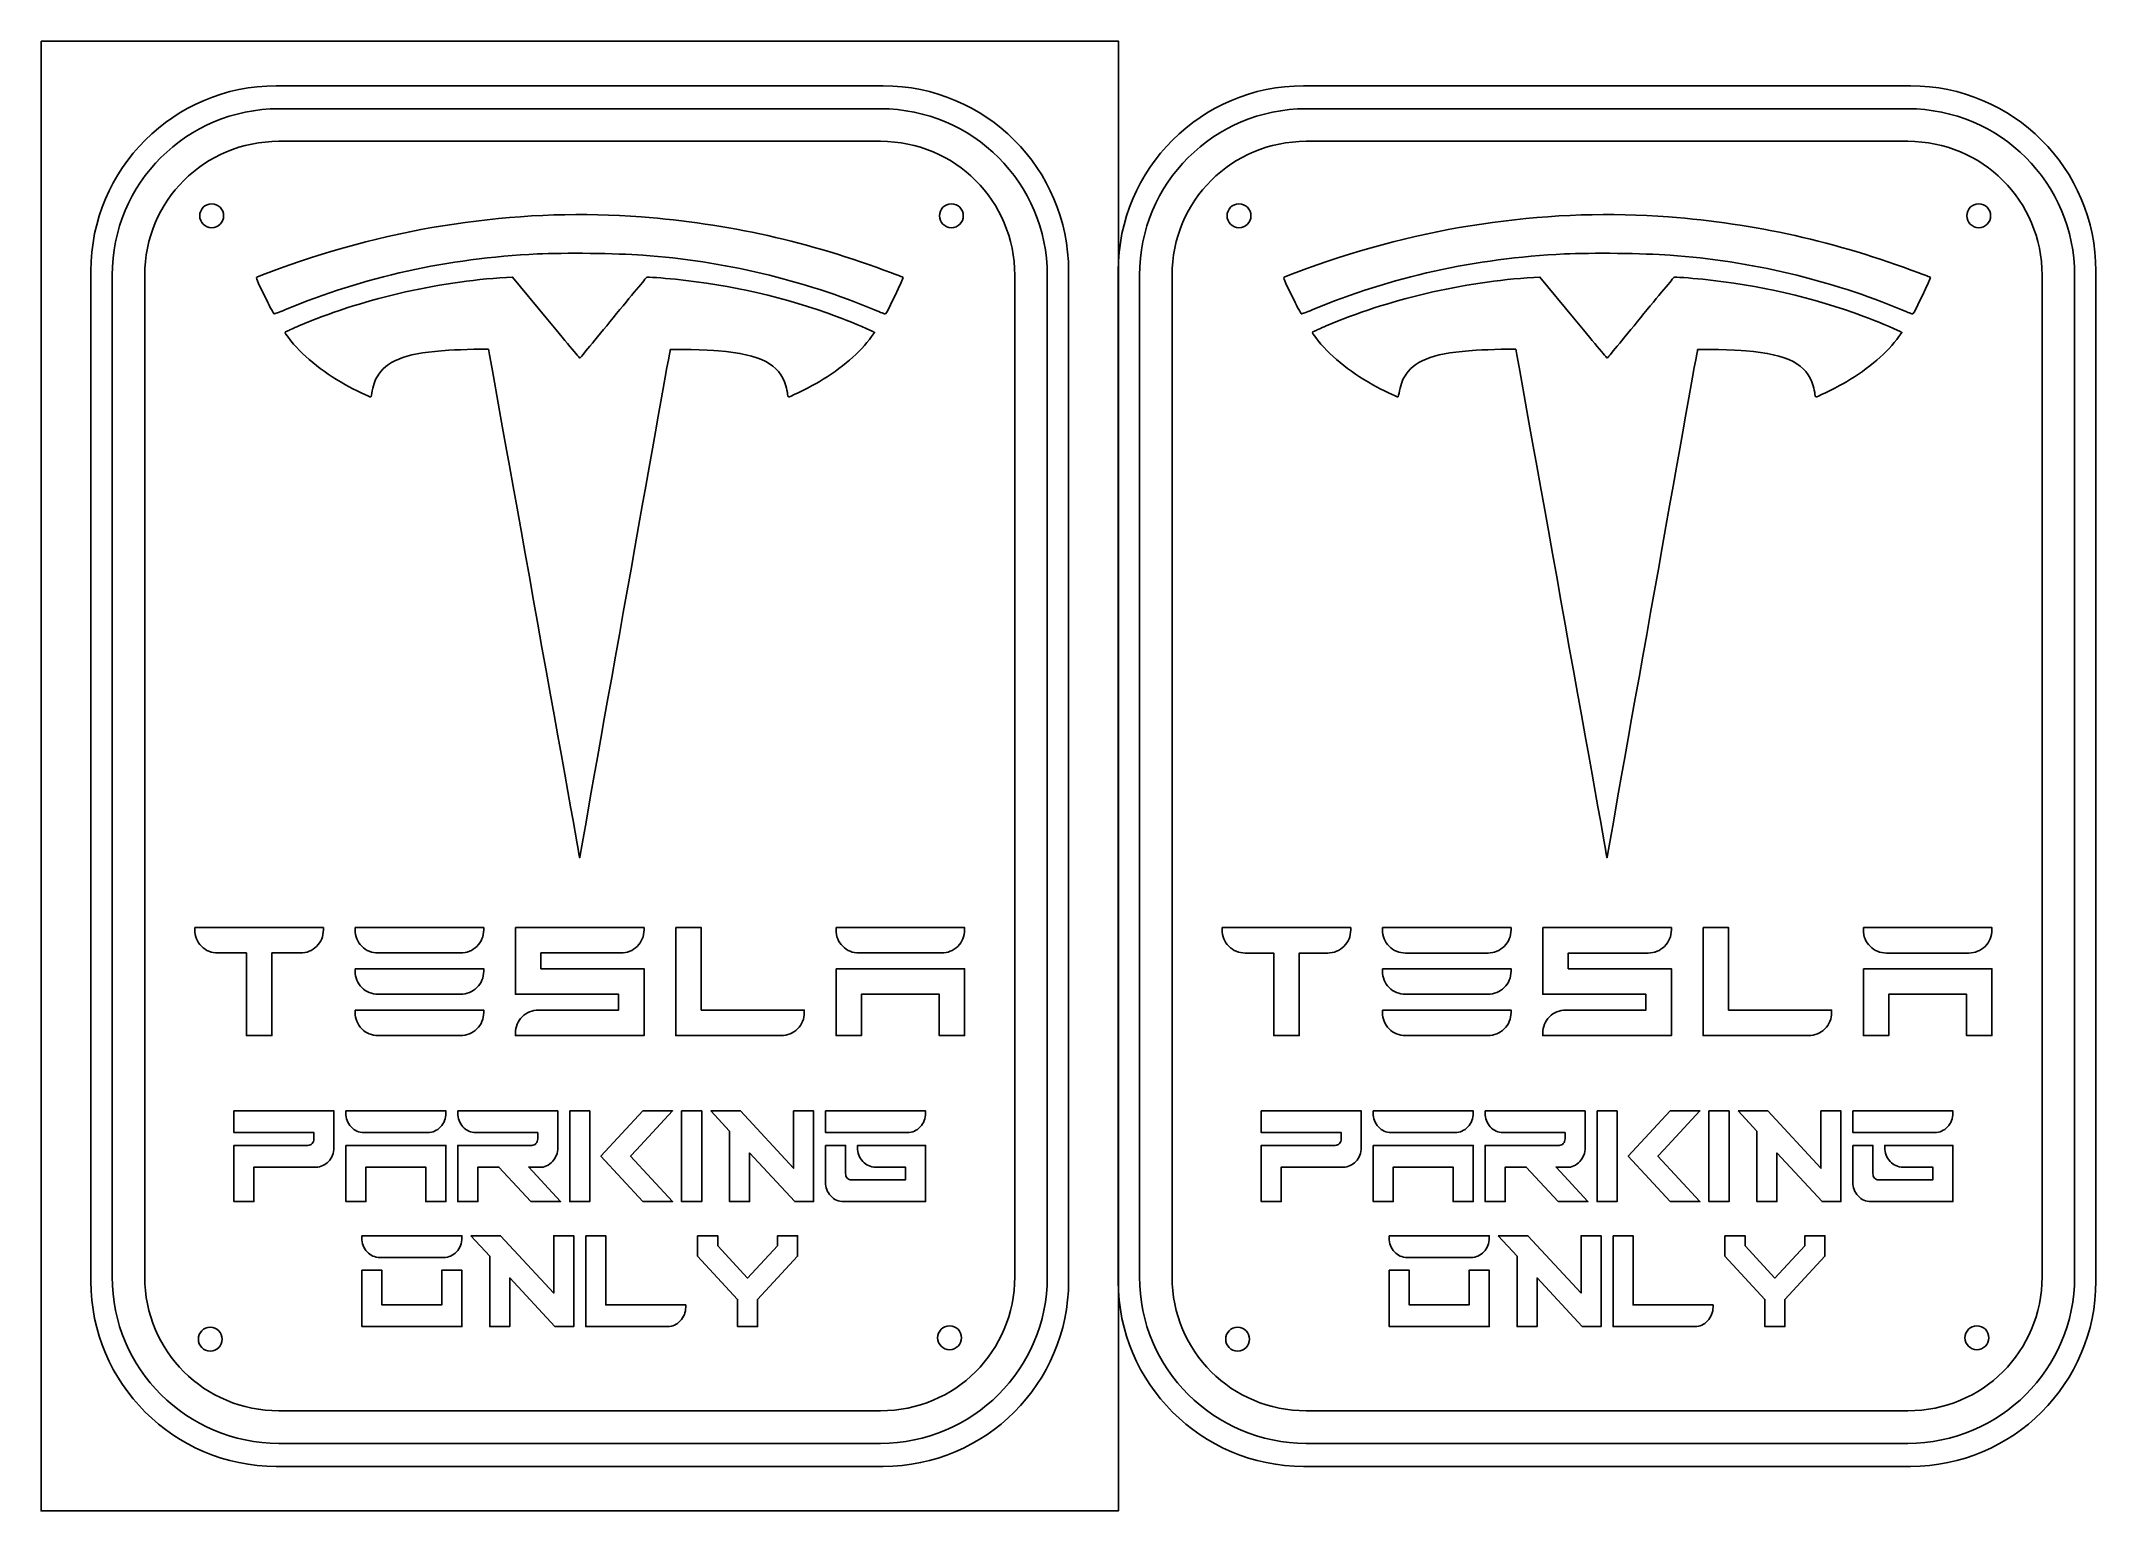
# Model space of a CAD drawing. Extents: x 0 to 349, y 0 to 250.
import ezdxf

# ---------------------------------------------------------------- set-up
doc = ezdxf.new("R2010")
doc.units = 0
doc.layers.add('Ebene_1', color=7, linetype='CONTINUOUS')

msp = doc.modelspace()

# ---------------------------------------------------------------- linework, layer by layer
at = {"layer": 'Ebene_1', "color": 7}
for points in [[(0, 249.59998), (182.95113, 249.59998), (182.95113, 0), (0, 0)], [(40.382318, 232.579882)], [(214.852004, 232.579882)], [(30.994487, 219.94124)], [(156.621923, 219.94124)], [(205.464173, 219.94124)], [(331.091609, 219.94124)], [(141.56365, 203.943037)], [(316.03322, 203.943027)], [(135.004731, 92.05673), (135.004731, 80.728554), (135.413529, 80.728554), (139.325848, 80.728554), (139.325848, 87.735607), (152.522363, 87.735607), (152.522363, 80.728554), (156.843489, 80.728554), (156.843489, 92.05673)], [(309.474401, 92.05614), (309.474401, 80.727964), (309.883199, 80.727964), (313.795518, 80.727964), (313.795518, 87.735017), (326.992033, 87.735017), (326.992033, 80.727964), (331.313159, 80.727964), (331.313159, 92.05614)], [(89.7721, 67.931073), (89.7721, 52.518321), (90.117733, 52.518321), (93.178462, 52.518321), (93.178462, 67.931073)], [(102.194579, 67.931073), (95.060527, 60.22543), (102.194579, 52.518321), (102.337689, 52.518321), (107.245388, 52.518321), (100.108641, 60.226888), (101.103677, 61.317697), (101.122571, 61.317697), (107.245373, 67.931073)], [(108.780469, 67.931073), (108.780469, 52.518321), (109.126101, 52.518321), (112.186823, 52.518321), (112.186823, 67.931073)], [(113.72192, 67.931073), (116.925758, 64.469077), (116.925758, 52.518321), (117.27139, 52.518321), (120.333466, 52.518321), (120.333466, 60.789793), (127.990009, 52.518321), (131.195198, 52.518321), (131.195198, 67.931073), (127.78749, 67.931073), (127.78749, 58.192561), (118.772725, 67.931073)], [(264.24177, 67.930983), (264.24177, 52.518231), (264.587403, 52.518231), (267.648132, 52.518231), (267.648132, 67.930983)], [(276.664249, 67.930983), (269.530197, 60.22534), (276.664249, 52.518231), (276.807359, 52.518231), (281.715058, 52.518231), (274.578311, 60.226798), (275.573347, 61.317607), (275.592241, 61.317607), (281.715043, 67.930983)], [(283.250139, 67.930983), (283.250139, 52.518231), (283.595771, 52.518231), (286.656493, 52.518231), (286.656493, 67.930983)], [(288.19159, 67.930983), (291.395428, 64.468987), (291.395428, 52.518231), (291.74106, 52.518231), (294.803136, 52.518231), (294.803136, 60.789703), (302.459679, 52.518231), (305.664868, 52.518231), (305.664868, 67.930983), (302.25716, 67.930983), (302.25716, 58.192471), (293.242395, 67.930983)], [(51.756714, 62.064346), (51.756714, 52.518321), (52.102347, 52.518321), (55.163076, 52.518321), (55.163076, 58.385063), (65.333546, 58.385063), (65.333546, 52.518321), (68.739901, 52.518321), (68.739901, 62.064346)], [(226.226384, 62.064256), (226.226384, 52.518231), (226.572017, 52.518231), (229.632746, 52.518231), (229.632746, 58.384973), (239.803216, 58.384973), (239.803216, 52.518231), (243.209571, 52.518231), (243.209571, 62.064256)], [(72.991436, 46.718672), (76.195275, 43.258134), (76.195275, 31.307378), (76.540908, 31.307378), (79.60163, 31.307378), (79.60163, 39.578851), (87.259527, 31.307378), (90.463366, 31.307378), (90.463366, 46.718672), (87.057011, 46.718672), (87.057011, 36.981619), (78.042237, 46.718672)], [(111.495565, 46.718672), (111.495565, 43.258134), (118.283981, 35.925812), (118.283981, 31.307378), (118.629613, 31.307378), (121.690339, 31.307378), (121.690339, 35.925812), (128.478753, 43.258134), (128.478753, 46.718672), (125.072395, 46.718672), (125.072395, 45.034339), (119.987835, 39.540933), (114.901926, 45.034339), (114.901926, 46.718672)], [(247.461106, 46.718582), (250.664945, 43.258044), (250.664945, 31.307288), (251.010578, 31.307288), (254.0713, 31.307288), (254.0713, 39.578761), (261.729197, 31.307288), (264.933036, 31.307288), (264.933036, 46.718582), (261.526681, 46.718582), (261.526681, 36.981529), (252.511907, 46.718582)], [(285.965235, 46.718582), (285.965235, 43.258044), (292.753651, 35.925722), (292.753651, 31.307288), (293.099283, 31.307288), (296.160009, 31.307288), (296.160009, 35.925722), (302.948423, 43.258044), (302.948423, 46.718582), (299.542065, 46.718582), (299.542065, 45.034249), (294.457505, 39.540843), (289.371596, 45.034249), (289.371596, 46.718582)], [(54.47181, 40.853403), (54.47181, 31.307378), (54.817443, 31.307378), (71.454997, 31.307378), (71.454997, 40.853403), (68.048635, 40.853403), (68.048635, 34.988127), (57.878165, 34.988127), (57.878165, 40.853403)], [(228.94148, 40.853313), (228.94148, 31.307288), (229.287113, 31.307288), (245.924667, 31.307288), (245.924667, 40.853313), (242.518305, 40.853313), (242.518305, 34.988037), (232.347835, 34.988037), (232.347835, 40.853313)], [(30.758097, 29.167478)], [(156.315579, 29.403869)], [(205.227783, 29.167478)], [(330.785265, 29.403869)]]:
    msp.add_lwpolyline(points, close=True, dxfattribs=at)
for points in [[(143.01615, 242.015352), (39.934974, 242.015352)], [(317.48572, 242.015347), (214.40454, 242.015347)], [(142.568897, 238.107529), (40.382318, 238.107529)], [(317.038583, 238.107529), (214.852004, 238.107529)], [(40.382318, 232.579882), (142.568897, 232.579882)], [(214.852004, 232.579882), (317.038583, 232.579882)], [(8.455749, 210.575183), (8.455749, 39.00644)], [(12.067334, 209.830772), (12.067334, 39.750733)], [(17.602456, 39.750733), (17.602456, 209.830772)], [(79.025506, 209.470815), (80.084612, 209.535995), (85.769448, 202.608821)], [(165.348757, 209.830772), (165.348757, 39.750733)], [(170.883879, 39.750733), (170.883879, 209.830772)], [(174.49538, 39.00644), (174.49538, 210.575183)], [(182.92532, 210.575177), (182.92532, 39.00644)], [(186.53702, 209.830772), (186.53702, 39.750733)], [(192.072142, 39.750733), (192.072142, 209.830772)], [(253.49508, 209.470807), (254.55418, 209.536007), (260.23902, 202.608837)], [(339.818443, 209.830772), (339.818443, 39.750733)], [(345.353565, 39.750733), (345.353565, 209.830772)], [(348.96495, 39.00644), (348.96495, 210.575177)], [(141.16764, 200.336118), (141.5631, 200.134363), (141.05299, 199.433023)], [(315.63721, 200.336127), (316.03267, 200.134377), (315.52256, 199.433037)], [(91.55057, 111.37455), (91.47068, 110.92063), (91.403726, 111.27368)], [(266.02014, 111.37457), (265.94024, 110.92064), (265.8733, 111.27368)], [(26.107967, 99.063783), (26.107967, 98.654985)], [(47.946798, 98.654985), (47.946798, 99.063783), (26.107967, 99.063783)], [(53.331363, 99.063783), (53.331363, 98.654985)], [(75.170194, 98.654908), (75.170194, 99.063706), (53.331363, 99.063783)], [(80.556353, 99.063783), (80.556353, 87.735607), (98.073985, 87.735607), (98.073985, 85.049676), (84.468673, 85.049676)], [(102.395103, 98.654985), (102.395103, 99.063783), (80.556353, 99.063783)], [(107.779741, 99.063783), (107.779741, 80.728554), (108.188539, 80.728554), (125.706171, 80.728554)], [(129.618498, 84.640878), (129.618498, 85.049676), (112.100866, 85.049676), (112.100866, 99.063783), (107.779741, 99.063783)], [(135.004731, 99.063783), (135.004731, 98.654985)], [(156.843611, 98.654908), (156.843611, 99.063706), (135.004731, 99.063783)], [(200.577637, 99.063193), (200.577637, 98.654395)], [(222.416468, 98.654395), (222.416468, 99.063193), (200.577637, 99.063193)], [(227.801033, 99.063193), (227.801033, 98.654395)], [(249.639864, 98.654318), (249.639864, 99.063116), (227.801033, 99.063193)], [(255.026023, 99.063193), (255.026023, 87.735017), (272.543655, 87.735017), (272.543655, 85.049086), (258.938343, 85.049086)], [(276.864773, 98.654395), (276.864773, 99.063193), (255.026023, 99.063193)], [(282.249411, 99.063193), (282.249411, 80.727964), (282.658209, 80.727964), (300.175841, 80.727964)], [(304.088168, 84.640288), (304.088168, 85.049086), (286.570536, 85.049086), (286.570536, 99.063193), (282.249411, 99.063193)], [(309.474401, 99.063193), (309.474401, 98.654395)], [(331.313281, 98.654318), (331.313281, 99.063116), (309.474401, 99.063193)], [(27.236953, 95.87963), (27.238588, 95.877995), (27.240223, 95.876359)], [(30.020368, 94.742584), (34.866865, 94.742584), (34.866865, 80.728554), (35.275663, 80.728554), (39.187982, 80.728554), (39.187982, 94.74266), (44.034479, 94.74266)], [(54.460348, 95.87963), (54.461984, 95.877995), (54.463619, 95.876359)], [(57.243764, 94.742584), (71.257866, 94.742584)], [(80.556353, 81.137352), (80.556353, 80.728554), (80.965151, 80.728554), (102.395103, 80.728554), (102.395103, 92.05673), (84.877471, 92.05673), (84.877471, 94.74266), (98.482783, 94.74266)], [(136.132122, 95.87963), (136.135393, 95.877995), (136.137028, 95.876359)], [(138.917173, 94.742584), (152.931284, 94.742584)], [(201.706623, 95.87904), (201.708258, 95.877405), (201.709893, 95.875769)], [(204.490038, 94.741994), (209.336535, 94.741994), (209.336535, 80.727964), (209.745333, 80.727964), (213.657652, 80.727964), (213.657652, 94.74207), (218.504149, 94.74207)], [(228.930018, 95.87904), (228.931654, 95.877405), (228.933289, 95.875769)], [(231.713434, 94.741994), (245.727536, 94.741994)], [(255.026023, 81.136762), (255.026023, 80.727964), (255.434821, 80.727964), (276.864773, 80.727964), (276.864773, 92.05614), (259.347141, 92.05614), (259.347141, 94.74207), (272.952453, 94.74207)], [(310.601792, 95.87904), (310.605063, 95.877405), (310.606698, 95.875769)], [(313.386843, 94.741994), (327.400954, 94.741994)], [(53.331363, 92.05673), (53.331363, 91.647932)], [(75.170194, 91.647899), (75.170194, 92.056697), (53.331363, 92.05673)], [(227.801033, 92.05614), (227.801033, 91.647342)], [(249.639864, 91.647309), (249.639864, 92.056107), (227.801033, 92.05614)], [(54.460348, 88.872577), (54.461984, 88.870942), (54.463619, 88.867753)], [(57.243764, 87.735574), (71.257866, 87.735574)], [(228.930018, 88.871987), (228.931654, 88.870352), (228.933289, 88.867163)], [(231.713434, 87.734984), (245.727536, 87.734984)], [(53.331363, 85.049676), (53.331363, 84.640878)], [(75.170194, 84.640845), (75.170194, 85.049643), (53.331363, 85.049676)], [(227.801033, 85.049086), (227.801033, 84.640288)], [(249.639864, 84.640255), (249.639864, 85.049053), (227.801033, 85.049086)], [(54.460348, 81.865523), (54.461984, 81.863888), (54.463619, 81.8607)], [(57.243764, 80.72852), (71.257866, 80.72852)], [(228.930018, 81.864933), (228.931654, 81.863298), (228.933289, 81.86011)], [(231.713434, 80.72793), (245.727536, 80.72793)], [(32.748345, 67.931073), (32.748345, 64.250324), (46.325171, 64.250324), (46.325171, 63.158064)], [(49.732883, 61.691018), (49.732883, 67.931073), (32.748345, 67.931073)], [(68.740073, 67.557781), (68.740073, 67.931109), (51.756714, 67.931073)], [(51.756714, 67.931073), (51.756714, 67.557753)], [(70.763739, 67.931073), (70.763739, 67.557753)], [(87.748478, 61.691011), (87.748478, 67.931066), (70.763739, 67.931073)], [(133.219031, 67.931073), (133.219031, 64.250324), (133.564663, 64.250324), (147.141491, 64.250324)], [(150.202218, 67.557753), (150.202218, 67.931073), (133.219031, 67.931073)], [(207.218015, 67.930983), (207.218015, 64.250234), (220.794841, 64.250234), (220.794841, 63.157974)], [(224.202553, 61.690928), (224.202553, 67.930983), (207.218015, 67.930983)], [(243.209743, 67.557691), (243.209743, 67.931019), (226.226384, 67.930983)], [(226.226384, 67.930983), (226.226384, 67.557663)], [(245.233409, 67.930983), (245.233409, 67.557663)], [(262.218148, 61.690921), (262.218148, 67.930976), (245.233409, 67.930983)], [(307.688701, 67.930983), (307.688701, 64.250234), (308.034333, 64.250234), (321.611161, 64.250234)], [(324.671888, 67.557663), (324.671888, 67.930983), (307.688701, 67.930983)], [(52.639698, 65.211343), (52.641134, 65.209906), (52.642571, 65.20847)], [(54.817623, 64.25036), (65.679351, 64.25036)], [(71.646715, 65.211343), (71.649589, 65.209906), (71.651026, 65.20847)], [(73.82607, 64.25036), (84.34218, 64.25036), (84.34218, 63.158093)], [(227.109368, 65.211253), (227.110804, 65.209816), (227.112241, 65.20838)], [(229.287293, 64.25027), (240.149021, 64.25027)], [(246.116385, 65.211253), (246.119259, 65.209816), (246.120696, 65.20838)], [(248.29574, 64.25027), (258.81185, 64.25027), (258.81185, 63.158003)], [(45.313934, 62.064346), (32.748345, 62.064346), (32.748345, 52.518321), (33.093978, 52.518321), (36.154707, 52.518321), (36.154707, 58.385063), (46.670803, 58.385063)], [(83.329579, 62.064375), (70.763998, 62.064375), (70.763998, 52.518357), (71.10963, 52.518357), (74.171703, 52.518357), (74.171703, 58.385091), (77.754926, 58.385091), (83.186469, 52.518357), (88.237278, 52.518357), (82.805734, 58.385091), (84.687806, 58.385091), (84.643192, 58.387965)], [(136.625464, 57.29143), (136.625464, 62.064447), (133.219031, 62.064346)], [(133.219031, 62.064346), (133.219031, 55.825742)], [(136.279788, 52.518364), (150.202247, 52.518364), (150.202247, 62.064382), (138.649253, 62.064382), (138.649253, 61.691061)], [(139.532232, 59.346117), (139.534962, 59.343244), (139.536327, 59.341807)], [(219.783604, 62.064256), (207.218015, 62.064256), (207.218015, 52.518231), (207.563648, 52.518231), (210.624377, 52.518231), (210.624377, 58.384973), (221.140473, 58.384973)], [(257.799249, 62.064285), (245.233668, 62.064285), (245.233668, 52.518267), (245.5793, 52.518267), (248.641373, 52.518267), (248.641373, 58.385001), (252.224596, 58.385001), (257.656139, 52.518267), (262.706948, 52.518267), (257.275404, 58.385001), (259.157476, 58.385001), (259.112862, 58.387875)], [(311.095134, 57.29134), (311.095134, 62.064357), (307.688701, 62.064256)], [(307.688701, 62.064256), (307.688701, 55.825652)], [(310.749458, 52.518274), (324.671917, 52.518274), (324.671917, 62.064292), (313.118923, 62.064292), (313.118923, 61.690971)], [(314.001902, 59.346027), (314.004632, 59.343154), (314.005997, 59.341717)], [(141.711374, 58.385163), (146.795934, 58.385163), (146.795934, 56.19917), (137.638056, 56.19917)], [(316.181044, 58.385073), (321.265604, 58.385073), (321.265604, 56.19908), (312.107726, 56.19908)], [(134.102011, 53.47934), (134.103376, 53.477903), (134.104741, 53.476466)], [(308.571681, 53.47925), (308.573046, 53.477813), (308.574411, 53.476376)], [(71.45517, 46.345402), (71.45517, 46.718723), (54.47181, 46.718672)], [(54.47181, 46.718672), (54.47181, 46.345352)], [(92.487197, 46.718672), (92.487197, 31.307378), (92.832829, 31.307378), (106.411012, 31.307378)], [(109.471734, 34.614799), (109.471734, 34.988127), (95.894909, 34.988127), (95.894909, 46.718672), (92.487197, 46.718672)], [(245.92484, 46.345312), (245.92484, 46.718633), (228.94148, 46.718582)], [(228.94148, 46.718582), (228.94148, 46.345262)], [(266.956867, 46.718582), (266.956867, 31.307288), (267.302499, 31.307288), (280.880682, 31.307288)], [(283.941404, 34.614709), (283.941404, 34.988037), (270.364579, 34.988037), (270.364579, 46.718582), (266.956867, 46.718582)], [(55.354787, 44.000408), (55.356224, 43.998971), (55.35766, 43.997534)], [(57.532705, 43.039432), (68.394441, 43.039432)], [(229.824457, 44.000318), (229.825894, 43.998881), (229.82733, 43.997444)], [(232.002375, 43.039342), (242.864111, 43.039342)], [(142.568897, 17.001629), (40.382318, 17.001629)], [(317.038583, 17.001629), (214.852004, 17.001629)], [(40.382318, 11.473973), (142.568897, 11.473973)], [(214.852004, 11.473973), (317.038583, 11.473973)], [(39.934974, 7.56627), (143.01615, 7.56627)], [(214.40454, 7.56627), (317.48572, 7.56627)]]:
    msp.add_lwpolyline(points, dxfattribs=at)
for points in [[(39.934974, 242.015352), (22.586142, 242.015352), (8.455749, 227.906961), (8.455749, 210.575183)], [(174.49538, 210.575183), (174.49538, 227.906961), (160.36499, 242.015352), (143.01615, 242.015352)], [(214.40454, 242.015347), (197.05571, 242.015347), (182.92532, 227.906957), (182.92532, 210.575177)], [(348.96495, 210.575177), (348.96495, 227.906957), (334.83456, 242.015347), (317.48572, 242.015347)], [(40.382318, 238.107529), (24.744076, 238.107529), (12.067334, 225.447896), (12.067334, 209.830772)], [(170.883879, 209.830772), (170.883879, 225.447896), (158.207141, 238.107529), (142.568897, 238.107529)], [(214.852004, 238.107529), (199.213762, 238.107529), (186.53702, 225.447896), (186.53702, 209.830772)], [(345.353565, 209.830772), (345.353565, 225.447896), (332.676827, 238.107529), (317.038583, 238.107529)], [(17.602456, 209.830772), (17.602456, 222.48119), (27.714784, 232.579882), (40.382318, 232.579882)], [(142.568897, 232.579882), (155.236426, 232.579882), (165.348757, 222.48119), (165.348757, 209.830772)], [(192.072142, 209.830772), (192.072142, 222.48119), (202.18447, 232.579882), (214.852004, 232.579882)], [(317.038583, 232.579882), (329.706112, 232.579882), (339.818443, 222.48119), (339.818443, 209.830772)], [(26.941989, 219.94124), (26.941989, 221.060306), (27.849171, 221.967489), (28.968238, 221.96749)], [(28.968238, 217.91499), (27.849171, 217.914991), (26.941989, 218.822174), (26.941989, 219.94124)], [(28.968238, 221.96749), (29.505632, 221.96749), (30.021017, 221.75401), (30.401013, 221.374015)], [(30.401013, 221.374015), (30.781008, 220.994019), (30.994487, 220.478635), (30.994487, 219.94124)], [(30.994487, 219.94124), (30.994487, 219.403845), (30.781008, 218.888461), (30.401013, 218.508465)], [(42.259132, 211.615649), (61.638188, 218.426333), (82.334497, 221.248686), (101.92254, 219.751935)], [(152.569429, 219.94124), (152.569428, 221.060306), (153.47661, 221.967488), (154.595676, 221.96749)], [(154.595676, 217.91499), (153.47661, 217.914992), (152.569428, 218.822174), (152.569429, 219.94124)], [(154.595676, 221.96749), (155.714741, 221.967488), (156.621923, 221.060306), (156.621923, 219.94124)], [(156.621923, 219.94124), (156.621923, 218.822174), (155.714741, 217.914992), (154.595676, 217.91499)], [(201.411675, 219.94124), (201.411675, 221.060306), (202.318857, 221.967489), (203.437924, 221.96749)], [(203.437924, 217.91499), (202.318857, 217.914991), (201.411675, 218.822174), (201.411675, 219.94124)], [(203.437924, 221.96749), (203.975318, 221.96749), (204.490703, 221.75401), (204.870699, 221.374015)], [(204.870699, 221.374015), (205.250694, 220.994019), (205.464173, 220.478635), (205.464173, 219.94124)], [(205.464173, 219.94124), (205.464173, 219.403845), (205.250694, 218.888461), (204.870699, 218.508465)], [(216.7287, 211.615647), (236.10776, 218.426327), (256.80407, 221.248677), (276.39211, 219.751927)], [(327.039115, 219.94124), (327.039114, 221.060306), (327.946296, 221.967488), (329.065362, 221.96749)], [(329.065362, 217.91499), (327.946296, 217.914992), (327.039114, 218.822174), (327.039115, 219.94124)], [(329.065362, 221.96749), (330.184427, 221.967488), (331.091609, 221.060306), (331.091609, 219.94124)], [(331.091609, 219.94124), (331.091609, 218.822174), (330.184427, 217.914992), (329.065362, 217.91499)], [(30.401013, 218.508465), (30.021017, 218.12847), (29.505632, 217.91499), (28.968238, 217.91499)], [(101.92254, 219.751935), (116.57321, 218.632453), (130.38077, 215.542054), (144.43593, 210.236606)], [(204.870699, 218.508465), (204.490703, 218.12847), (203.975318, 217.91499), (203.437924, 217.91499)], [(276.39211, 219.751927), (291.04278, 218.632447), (304.85034, 215.542047), (318.9055, 210.236597)], [(84.260209, 213.452201), (68.966037, 212.698116), (54.895116, 209.581258), (41.372138, 203.952047)], [(102.17471, 213.24737), (97.787637, 213.565589), (88.67353, 213.6698), (84.260209, 213.452201)], [(141.56365, 203.943037), (129.5166, 209.02381), (115.82974, 212.256883), (102.17471, 213.24737)], [(258.72978, 213.452197), (243.43561, 212.698107), (229.36469, 209.581247), (215.84171, 203.952037)], [(276.64428, 213.247367), (272.25721, 213.565587), (263.1431, 213.669797), (258.72978, 213.452197)], [(316.03322, 203.943027), (303.98617, 209.023807), (290.29931, 212.256877), (276.64428, 213.247367)], [(38.253076, 205.701089), (37.051897, 208.124704), (36.492123, 209.383714), (36.577691, 209.46928)], [(36.577691, 209.46928), (36.665261, 209.55679), (40.191955, 210.889152), (42.259132, 211.615649)], [(43.77215, 201.223649), (53.94224, 205.648079), (67.161841, 208.740671), (79.025506, 209.470815)], [(97.17036, 202.629722), (100.22967, 206.357853), (102.77946, 209.437028), (102.83655, 209.472328)], [(102.83655, 209.472328), (102.9557, 209.545948), (105.50001, 209.381848), (107.72245, 209.157207)], [(146.37853, 209.478453), (146.49341, 209.363565), (143.68305, 203.496785), (143.39829, 203.257061)], [(144.43593, 210.236606), (145.48238, 209.841601), (146.35654, 209.500433), (146.37853, 209.478453)], [(212.72265, 205.701077), (211.52147, 208.124697), (210.96169, 209.383707), (211.04726, 209.469277)], [(211.04726, 209.469277), (211.13486, 209.556777), (214.66153, 210.889147), (216.7287, 211.615647)], [(218.24172, 201.223647), (228.41181, 205.648067), (241.63141, 208.740667), (253.49508, 209.470807)], [(271.63993, 202.629737), (274.69924, 206.357867), (277.24903, 209.437037), (277.30612, 209.472347)], [(277.30612, 209.472347), (277.42527, 209.545947), (279.96958, 209.381847), (282.19202, 209.157217)], [(320.8481, 209.478447), (320.96298, 209.363557), (318.15262, 203.496777), (317.86786, 203.257057)], [(318.9055, 210.236597), (319.95195, 209.841597), (320.82611, 209.500427), (320.8481, 209.478447)], [(107.72245, 209.157207), (117.09481, 208.209819), (126.5079, 206.041054), (135.05766, 202.859194)], [(282.19202, 209.157217), (291.56438, 208.209837), (300.97747, 206.041067), (309.52723, 202.859207)], [(39.549284, 203.29637), (39.478404, 203.32361), (38.895085, 204.405696), (38.253076, 205.701089)], [(41.372138, 203.952047), (40.440456, 203.564221), (39.620179, 203.26917), (39.549284, 203.29637)], [(85.769448, 202.608821), (88.896096, 198.798888), (91.48887, 195.719843), (91.531142, 195.766488)], [(91.531142, 195.766488), (91.573382, 195.813058), (94.111078, 198.901592), (97.17036, 202.629722)], [(135.05766, 202.859194), (137.07543, 202.108255), (140.32114, 200.767959), (141.16764, 200.336118)], [(143.39829, 203.257061), (143.36009, 203.224891), (142.53449, 203.533583), (141.56365, 203.943037)], [(214.01885, 203.296367), (213.94795, 203.323567), (213.36466, 204.405687), (212.72265, 205.701077)], [(215.84171, 203.952037), (214.91003, 203.564217), (214.08975, 203.269167), (214.01885, 203.296367)], [(260.23902, 202.608837), (263.36567, 198.798897), (265.95844, 195.719857), (266.00071, 195.766507)], [(266.00071, 195.766507), (266.04291, 195.813107), (268.58065, 198.901607), (271.63993, 202.629737)], [(309.52723, 202.859207), (311.545, 202.108267), (314.79071, 200.767967), (315.63721, 200.336127)], [(317.86786, 203.257057), (317.82966, 203.224857), (317.00406, 203.533577), (316.03322, 203.943027)], [(41.40176, 200.129102), (41.40176, 200.172752), (41.571975, 200.278912), (41.780005, 200.365005)], [(41.999472, 199.256523), (41.670725, 199.692797), (41.40176, 200.085466), (41.40176, 200.129102)], [(41.780005, 200.365005), (41.988042, 200.451105), (42.884519, 200.837485), (43.77215, 201.223649)], [(51.716353, 191.211153), (47.526509, 193.563394), (44.237149, 196.286909), (41.999472, 199.256523)], [(141.05299, 199.433023), (139.07056, 196.707441), (135.96273, 194.028971), (132.114, 191.728983)], [(215.87133, 200.129097), (215.87133, 200.172797), (216.04155, 200.278907), (216.24958, 200.364997)], [(216.46904, 199.256517), (216.14029, 199.692787), (215.87133, 200.085457), (215.87133, 200.129097)], [(216.24958, 200.364997), (216.45761, 200.451097), (217.35409, 200.837477), (218.24172, 201.223647)], [(226.18592, 191.211147), (221.99608, 193.563387), (218.70672, 196.286897), (216.46904, 199.256517)], [(315.52256, 199.433037), (313.54013, 196.707457), (310.4323, 194.028987), (306.58357, 191.728997)], [(69.241321, 197.103886), (62.513727, 196.702688), (59.053538, 195.524568), (57.381139, 193.065757)], [(75.99947, 197.274774), (75.99947, 197.352424), (71.501982, 197.238784), (69.241321, 197.103886)], [(91.403726, 111.27368), (91.226765, 112.20698), (75.99947, 197.220096), (75.99947, 197.274774)], [(106.85517, 197.228757), (106.81327, 197.182767), (94.210343, 126.48461), (91.55057, 111.37455)], [(115.03537, 197.014558), (113.46563, 197.147762), (106.93719, 197.318716), (106.85517, 197.228757)], [(126.466, 191.05739), (125.39855, 194.759065), (122.24461, 196.402766), (115.03537, 197.014558)], [(243.71089, 197.103877), (236.9833, 196.702677), (233.52311, 195.524557), (231.85071, 193.065747)], [(250.46904, 197.274767), (250.46904, 197.352467), (245.97155, 197.238767), (243.71089, 197.103877)], [(265.8733, 111.27368), (265.69633, 112.20698), (250.46904, 197.220087), (250.46904, 197.274767)], [(281.32474, 197.228767), (281.28284, 197.182767), (268.67991, 126.48462), (266.02014, 111.37457)], [(289.50494, 197.014567), (287.9352, 197.147777), (281.40676, 197.318727), (281.32474, 197.228767)], [(300.93557, 191.057407), (299.86812, 194.759077), (296.71418, 196.402777), (289.50494, 197.014567)], [(57.381139, 193.065757), (56.764532, 192.159212), (56.50712, 191.51282), (56.238001, 190.195588)], [(231.85071, 193.065747), (231.2341, 192.159207), (230.97669, 191.512817), (230.70757, 190.195577)], [(55.994904, 189.178165), (55.913014, 189.096275), (53.117156, 190.424719), (51.716353, 191.211153)], [(56.238001, 190.195588), (56.128671, 189.660367), (56.019268, 189.202533), (55.994904, 189.178165)], [(126.78466, 189.669535), (126.74486, 189.962791), (126.60156, 190.587327), (126.466, 191.05739)], [(127.07383, 189.199247), (126.87668, 189.142007), (126.85025, 189.184997), (126.78466, 189.669535)], [(132.114, 191.728983), (131.05551, 191.09643), (127.55159, 189.337776), (127.07383, 189.199247)], [(230.46447, 189.178157), (230.38257, 189.096257), (227.58673, 190.424707), (226.18592, 191.211147)], [(230.70757, 190.195577), (230.59824, 189.660357), (230.48884, 189.202527), (230.46447, 189.178157)], [(301.25423, 189.669547), (301.21443, 189.962807), (301.07113, 190.587337), (300.93557, 191.057407)], [(301.5434, 189.199257), (301.34625, 189.142057), (301.31982, 189.184957), (301.25423, 189.669547)], [(306.58357, 191.728997), (305.52508, 191.096447), (302.02116, 189.337787), (301.5434, 189.199257)], [(26.107967, 98.654985), (26.107967, 97.592724), (26.495516, 96.641105), (27.236953, 95.87963)], [(46.782689, 95.871645), (47.547321, 96.616157), (47.946798, 97.573714), (47.946798, 98.654985)], [(53.331363, 98.654985), (53.331363, 97.592724), (53.718912, 96.641105), (54.460348, 95.87963)], [(74.007671, 95.871568), (74.772311, 96.61608), (75.170194, 97.573637), (75.170194, 98.654908)], [(101.230993, 95.871645), (101.995625, 96.616158), (102.395103, 97.573715), (102.395103, 98.654985)], [(135.004731, 98.654985), (135.004731, 97.592724), (135.390685, 96.641105), (136.132122, 95.87963)], [(155.679494, 95.871568), (156.444126, 96.616081), (156.843611, 97.573638), (156.843611, 98.654908)], [(200.577637, 98.654395), (200.577637, 97.592134), (200.965186, 96.640515), (201.706623, 95.87904)], [(221.252359, 95.871055), (222.016991, 96.615567), (222.416468, 97.573124), (222.416468, 98.654395)], [(227.801033, 98.654395), (227.801033, 97.592134), (228.188582, 96.640515), (228.930018, 95.87904)], [(248.477341, 95.870978), (249.241981, 96.61549), (249.639864, 97.573047), (249.639864, 98.654318)], [(275.700663, 95.871055), (276.465295, 96.615568), (276.864773, 97.573125), (276.864773, 98.654395)], [(309.474401, 98.654395), (309.474401, 97.592134), (309.860355, 96.640515), (310.601792, 95.87904)], [(330.149164, 95.870978), (330.913796, 96.615491), (331.313281, 97.573048), (331.313281, 98.654318)], [(27.240223, 95.876359), (27.985707, 95.130879), (28.941624, 94.742584), (30.020368, 94.742584)], [(44.034479, 94.74266), (45.080323, 94.74266), (46.022496, 95.131459), (46.782689, 95.871645)], [(54.463619, 95.876359), (55.209095, 95.130879), (56.165012, 94.742584), (57.243764, 94.742584)], [(71.257866, 94.742584), (72.303711, 94.742584), (73.247486, 95.131382), (74.007671, 95.871568)], [(98.482783, 94.74266), (99.528627, 94.74266), (100.4708, 95.131459), (101.230993, 95.871645)], [(136.137028, 95.876359), (136.882512, 95.13088), (137.838429, 94.742584), (138.917173, 94.742584)], [(152.931284, 94.742584), (153.977128, 94.742584), (154.919301, 95.131382), (155.679494, 95.871568)], [(201.709893, 95.875769), (202.455377, 95.130289), (203.411294, 94.741994), (204.490038, 94.741994)], [(218.504149, 94.74207), (219.549993, 94.74207), (220.492166, 95.130869), (221.252359, 95.871055)], [(228.933289, 95.875769), (229.678765, 95.130289), (230.634682, 94.741994), (231.713434, 94.741994)], [(245.727536, 94.741994), (246.773381, 94.741994), (247.717156, 95.130792), (248.477341, 95.870978)], [(272.952453, 94.74207), (273.998297, 94.74207), (274.94047, 95.130869), (275.700663, 95.871055)], [(310.606698, 95.875769), (311.352182, 95.13029), (312.308099, 94.741994), (313.386843, 94.741994)], [(327.400954, 94.741994), (328.446798, 94.741994), (329.388971, 95.130792), (330.149164, 95.870978)], [(53.331363, 91.647932), (53.331363, 90.58567), (53.718912, 89.634052), (54.460348, 88.872577)], [(74.007671, 88.86456), (74.772311, 89.609072), (75.170194, 90.566629), (75.170194, 91.647899)], [(227.801033, 91.647342), (227.801033, 90.58508), (228.188582, 89.633462), (228.930018, 88.871987)], [(248.477341, 88.86397), (249.241981, 89.608482), (249.639864, 90.566039), (249.639864, 91.647309)], [(54.463619, 88.867753), (55.209095, 88.122273), (56.165012, 87.735574), (57.243764, 87.735574)], [(71.257866, 87.735574), (72.303711, 87.735574), (73.247486, 88.124373), (74.007671, 88.86456)], [(228.933289, 88.867163), (229.678765, 88.121683), (230.634682, 87.734984), (231.713434, 87.734984)], [(245.727536, 87.734984), (246.773381, 87.734984), (247.717156, 88.123783), (248.477341, 88.86397)], [(53.331363, 84.640878), (53.331363, 83.578618), (53.718912, 82.626999), (54.460348, 81.865523)], [(74.007671, 81.857505), (74.772311, 82.602017), (75.170194, 83.559574), (75.170194, 84.640845)], [(81.688527, 83.890351), (80.944351, 83.146172), (80.556353, 82.199613), (80.556353, 81.137352)], [(84.468673, 85.049676), (83.403844, 85.049676), (82.449137, 84.650961), (81.688527, 83.890351)], [(128.455975, 81.857539), (129.220607, 82.602051), (129.618498, 83.559608), (129.618498, 84.640878)], [(227.801033, 84.640288), (227.801033, 83.578028), (228.188582, 82.626409), (228.930018, 81.864933)], [(248.477341, 81.856915), (249.241981, 82.601427), (249.639864, 83.558984), (249.639864, 84.640255)], [(256.158197, 83.889761), (255.414021, 83.145582), (255.026023, 82.199023), (255.026023, 81.136762)], [(258.938343, 85.049086), (257.873514, 85.049086), (256.918807, 84.650371), (256.158197, 83.889761)], [(302.925645, 81.856949), (303.690277, 82.601461), (304.088168, 83.559018), (304.088168, 84.640288)], [(54.463619, 81.8607), (55.209095, 81.115219), (56.165012, 80.72852), (57.243764, 80.72852)], [(71.257866, 80.72852), (72.303711, 80.72852), (73.247486, 81.117319), (74.007671, 81.857505)], [(125.706171, 80.728554), (126.752015, 80.728554), (127.695791, 81.117353), (128.455975, 81.857539)], [(228.933289, 81.86011), (229.678765, 81.114629), (230.634682, 80.72793), (231.713434, 80.72793)], [(245.727536, 80.72793), (246.773381, 80.72793), (247.717156, 81.116729), (248.477341, 81.856915)], [(300.175841, 80.727964), (301.221685, 80.727964), (302.165461, 81.116763), (302.925645, 81.856949)], [(51.756714, 67.557753), (51.756714, 66.661248), (52.060376, 65.853993), (52.639698, 65.211343)], [(67.830099, 65.204094), (68.427739, 65.832627), (68.740073, 66.645314), (68.740073, 67.557781)], [(70.763739, 67.557753), (70.763739, 66.661248), (71.067401, 65.853993), (71.646715, 65.211343)], [(149.292235, 65.204058), (149.889875, 65.832599), (150.202218, 66.645278), (150.202218, 67.557753)], [(226.226384, 67.557663), (226.226384, 66.661158), (226.530046, 65.853903), (227.109368, 65.211253)], [(242.299769, 65.204004), (242.897409, 65.832537), (243.209743, 66.645224), (243.209743, 67.557691)], [(245.233409, 67.557663), (245.233409, 66.661158), (245.537071, 65.853903), (246.116385, 65.211253)], [(323.761905, 65.203968), (324.359545, 65.832509), (324.671888, 66.645188), (324.671888, 67.557663)], [(46.325171, 63.158064), (46.325171, 62.835435), (46.233155, 62.599779), (46.025452, 62.373497)], [(52.642571, 65.20847), (53.225305, 64.579053), (53.974971, 64.25036), (54.817623, 64.25036)], [(65.679351, 64.25036), (66.496758, 64.25036), (67.236215, 64.579505), (67.830099, 65.204094)], [(71.651026, 65.20847), (72.233752, 64.579053), (72.983419, 64.250368), (73.82607, 64.25036)], [(84.34218, 63.158093), (84.34218, 62.835471), (84.248807, 62.599815), (84.041097, 62.373533)], [(147.141491, 64.250324), (147.958893, 64.250324), (148.698351, 64.579484), (149.292235, 65.204058)], [(220.794841, 63.157974), (220.794841, 62.835345), (220.702825, 62.599689), (220.495122, 62.373407)], [(227.112241, 65.20838), (227.694975, 64.578963), (228.444641, 64.25027), (229.287293, 64.25027)], [(240.149021, 64.25027), (240.966428, 64.25027), (241.705885, 64.579415), (242.299769, 65.204004)], [(246.120696, 65.20838), (246.703422, 64.578963), (247.453089, 64.250278), (248.29574, 64.25027)], [(258.81185, 63.158003), (258.81185, 62.835381), (258.718477, 62.599725), (258.510767, 62.373443)], [(321.611161, 64.250234), (322.428563, 64.250234), (323.168021, 64.579394), (323.761905, 65.203968)], [(46.025452, 62.373497), (45.815299, 62.160291), (45.599837, 62.064346), (45.313934, 62.064346)], [(46.670803, 58.385063), (47.48821, 58.385063), (48.227667, 58.714208), (48.82155, 59.338782)], [(48.82155, 59.338782), (49.419184, 59.967322), (49.732883, 60.778543), (49.732883, 61.691018)], [(84.041097, 62.373533), (83.830944, 62.160327), (83.615489, 62.064375), (83.329579, 62.064375)], [(84.643192, 58.387965), (85.507123, 58.267011), (86.257055, 58.728705), (86.837145, 59.338775)], [(86.837145, 59.338775), (87.434786, 59.967315), (87.748478, 60.778536), (87.748478, 61.691011)], [(138.649253, 61.691061), (138.649253, 60.794557), (138.95292, 59.98876), (139.532232, 59.346117)], [(139.536327, 59.341807), (140.119059, 58.71239), (140.868722, 58.385163), (141.711374, 58.385163)], [(220.495122, 62.373407), (220.284969, 62.160201), (220.069507, 62.064256), (219.783604, 62.064256)], [(221.140473, 58.384973), (221.95788, 58.384973), (222.697337, 58.714118), (223.29122, 59.338692)], [(223.29122, 59.338692), (223.888854, 59.967232), (224.202553, 60.778453), (224.202553, 61.690928)], [(258.510767, 62.373443), (258.300614, 62.160237), (258.085159, 62.064285), (257.799249, 62.064285)], [(259.112862, 58.387875), (259.976793, 58.266921), (260.726725, 58.728615), (261.306815, 59.338685)], [(261.306815, 59.338685), (261.904456, 59.967225), (262.218148, 60.778446), (262.218148, 61.690921)], [(313.118923, 61.690971), (313.118923, 60.794467), (313.42259, 59.98867), (314.001902, 59.346027)], [(314.005997, 59.341717), (314.588729, 58.7123), (315.338392, 58.385073), (316.181044, 58.385073)], [(136.91034, 56.503946), (136.716456, 56.728001), (136.625464, 56.965489), (136.625464, 57.29143)], [(137.638056, 56.19917), (137.337449, 56.19917), (137.117089, 56.296215), (136.91034, 56.503946)], [(311.38001, 56.503856), (311.186126, 56.727911), (311.095134, 56.965399), (311.095134, 57.29134)], [(312.107726, 56.19908), (311.807119, 56.19908), (311.586759, 56.296125), (311.38001, 56.503856)], [(133.219031, 55.825742), (133.219031, 54.929244), (133.522697, 54.121982), (134.102011, 53.47934)], [(134.104741, 53.476466), (134.687474, 52.847042), (135.437137, 52.518364), (136.279788, 52.518364)], [(307.688701, 55.825652), (307.688701, 54.929154), (307.992367, 54.121892), (308.571681, 53.47925)], [(308.574411, 53.476376), (309.157144, 52.846952), (309.906807, 52.518274), (310.749458, 52.518274)], [(54.47181, 46.345352), (54.47181, 45.448847), (54.77548, 44.643043), (55.354787, 44.000408)], [(70.545181, 43.993166), (71.142821, 44.621692), (71.45517, 45.432927), (71.45517, 46.345402)], [(228.94148, 46.345262), (228.94148, 45.448757), (229.24515, 44.642953), (229.824457, 44.000318)], [(245.014851, 43.993076), (245.612491, 44.621602), (245.92484, 45.432837), (245.92484, 46.345312)], [(55.35766, 43.997534), (55.940394, 43.368117), (56.69006, 43.039432), (57.532705, 43.039432)], [(68.394441, 43.039432), (69.21184, 43.039432), (69.951297, 43.36857), (70.545181, 43.993166)], [(229.82733, 43.997444), (230.410064, 43.368027), (231.15973, 43.039342), (232.002375, 43.039342)], [(242.864111, 43.039342), (243.68151, 43.039342), (244.420967, 43.36848), (245.014851, 43.993076)], [(8.455749, 39.00644), (8.455749, 21.67466), (22.586142, 7.56627), (39.934974, 7.56627)], [(12.067334, 39.750733), (12.067334, 24.133607), (24.744076, 11.473973), (40.382318, 11.473973)], [(40.382318, 17.001629), (27.714784, 17.001629), (17.602456, 27.100308), (17.602456, 39.750733)], [(142.568897, 11.473973), (158.207141, 11.473973), (170.883879, 24.133607), (170.883879, 39.750733)], [(165.348757, 39.750733), (165.348757, 27.100308), (155.236426, 17.001629), (142.568897, 17.001629)], [(143.01615, 7.56627), (160.36499, 7.56627), (174.49538, 21.67466), (174.49538, 39.00644)], [(182.92532, 39.00644), (182.92532, 21.67466), (197.05571, 7.56627), (214.40454, 7.56627)], [(186.53702, 39.750733), (186.53702, 24.133607), (199.213762, 11.473973), (214.852004, 11.473973)], [(214.852004, 17.001629), (202.18447, 17.001629), (192.072142, 27.100308), (192.072142, 39.750733)], [(317.038583, 11.473973), (332.676827, 11.473973), (345.353565, 24.133607), (345.353565, 39.750733)], [(339.818443, 39.750733), (339.818443, 27.100308), (329.706112, 17.001629), (317.038583, 17.001629)], [(317.48572, 7.56627), (334.83456, 7.56627), (348.96495, 21.67466), (348.96495, 39.00644)], [(106.411012, 31.307378), (107.228404, 31.307378), (107.966518, 31.636523), (108.560402, 32.261112)], [(108.560402, 32.261112), (109.158035, 32.889645), (109.471734, 33.702331), (109.471734, 34.614799)], [(152.263085, 29.403869), (152.263086, 30.522934), (153.170267, 31.430115), (154.289332, 31.430116)], [(154.289332, 31.430116), (155.408397, 31.430115), (156.315578, 30.522934), (156.315579, 29.403869)], [(280.880682, 31.307288), (281.698074, 31.307288), (282.436188, 31.636433), (283.030072, 32.261022)], [(283.030072, 32.261022), (283.627705, 32.889555), (283.941404, 33.702241), (283.941404, 34.614709)], [(326.732771, 29.403869), (326.732772, 30.522934), (327.639953, 31.430115), (328.759018, 31.430116)], [(328.759018, 31.430116), (329.878083, 31.430115), (330.785264, 30.522934), (330.785265, 29.403869)], [(26.705599, 29.167478), (26.7056, 30.286543), (27.612782, 31.193724), (28.731848, 31.193725)], [(28.731848, 27.141231), (27.612782, 27.141231), (26.7056, 28.048412), (26.705599, 29.167478)], [(28.731848, 31.193725), (29.850914, 31.193725), (30.758096, 30.286543), (30.758097, 29.167478)], [(30.758097, 29.167478), (30.758096, 28.048412), (29.850914, 27.14123), (28.731848, 27.141231)], [(154.289332, 27.377622), (153.170267, 27.377623), (152.263086, 28.284804), (152.263085, 29.403869)], [(156.315579, 29.403869), (156.315578, 28.284804), (155.408397, 27.377623), (154.289332, 27.377622)], [(201.175285, 29.167478), (201.175286, 30.286543), (202.082468, 31.193724), (203.201534, 31.193725)], [(203.201534, 27.141231), (202.082468, 27.141231), (201.175286, 28.048412), (201.175285, 29.167478)], [(203.201534, 31.193725), (204.3206, 31.193725), (205.227782, 30.286543), (205.227783, 29.167478)], [(205.227783, 29.167478), (205.227782, 28.048412), (204.3206, 27.14123), (203.201534, 27.141231)], [(328.759018, 27.377622), (327.639953, 27.377623), (326.732772, 28.284804), (326.732771, 29.403869)], [(330.785265, 29.403869), (330.785264, 28.284804), (329.878083, 27.377623), (328.759018, 27.377622)]]:
    msp.add_open_spline(points, degree=3, dxfattribs=at)

doc.saveas('drawing.dxf')
